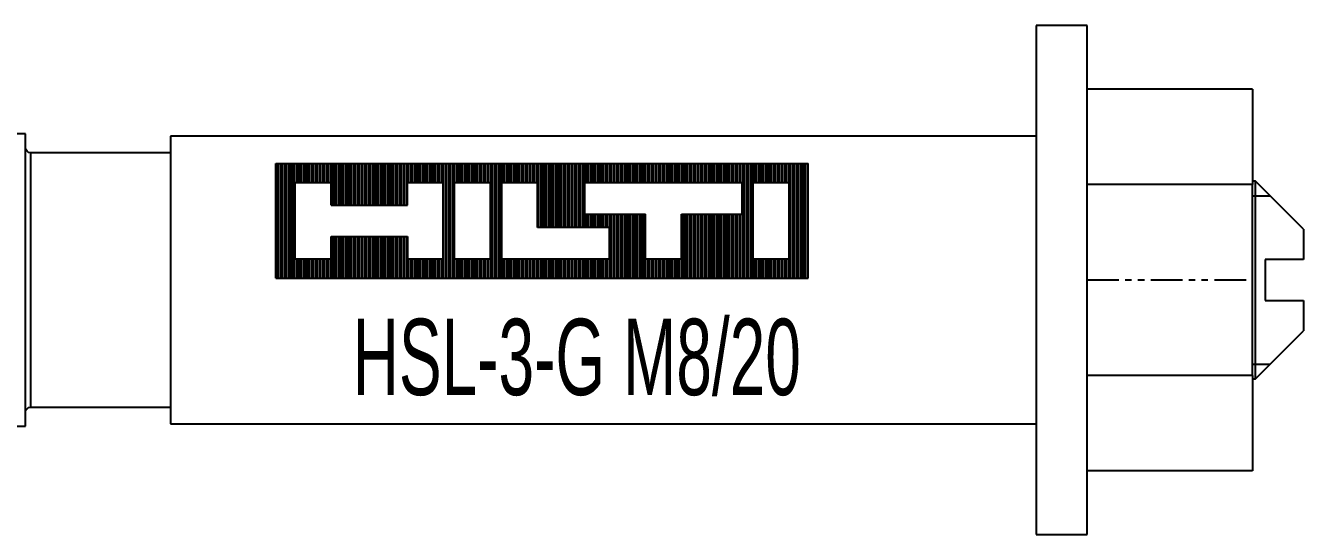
# Model space of a CAD drawing. Header units: millimetres. Extents: x 296 to 4896, y 152 to 3333.
# Drawn here: x 2925.7 to 2975.9, y 1897.3 to 1917.3 of the extents above; entities that cross this region are included whole.
import ezdxf
from ezdxf.enums import TextEntityAlignment as Align

# ---------------------------------------------------------------- set-up
doc = ezdxf.new("R2010")
doc.units = ezdxf.units.MM
doc.linetypes.add('DASHED', pattern=[0.25, 0.15625, -0.09375])
doc.linetypes.add('PHANTOM', pattern=[2.5, 1.25, -0.25, 0.25, -0.25, 0.25, -0.25])
for name, color, linetype in [('1', 1, 'DASHED'), ('10', 1, 'Continuous'), ('150', 7, 'Continuous'), ('3', 4, 'Continuous')]:
    doc.layers.add(name, color=color, linetype=linetype)
doc.styles.get("Standard").update_dxf_attribs({"font": 'arial.ttf'})

# ---------------------------------------------------------------- blocks, each defined once
blk = doc.blocks.new('HSL-3-G M8-20')
at = {"layer": '1', "color": 3, "linetype": 'Continuous'}
for p, q in [((0, 10), (-2, 10)), ((-2, 10), (-2, -10)), ((0, 0), (0, 10)), ((-41.7, 5.75), (-46.5, 5.75)), ((-41.7, 0), (-41.7, 5.75)), ((-24, 5.65), (-36, 5.65)), ((-36, 5.65), (-36, -5.65)), ((-2, 5.65), (-24, 5.65)), ((-36, 5), (-41.5, 5)), ((6.62, 3.88), (6.499, 3.88)), ((8.5, 2), (6.62, 3.88)), ((6.62, 0), (6.62, 3.88)), ((6.498, 3.309), (7.19, 3.309)), ((8.5, 2), (8.5, 0.8)), ((7, 0.8), (7, -0.8)), ((8.5, 0.8), (7, 0.8)), ((-41.7, -5.75), (-41.7, 0)), ((0, -10), (0, 0)), ((6.62, -3.88), (6.62, 0)), ((7, -0.8), (8.5, -0.8)), ((8.5, -0.8), (8.5, -2)), ((6.62, -3.88), (8.5, -2)), ((6.498, -3.309), (7.19, -3.309)), ((6.499, -3.88), (6.62, -3.88)), ((-41.5, -5), (-36, -5)), ((-46.5, -5.75), (-41.7, -5.75)), ((-36, -5.65), (-24, -5.65)), ((-24, -5.65), (-2, -5.65)), ((-2, -10), (0, -10))]:
    blk.add_line(p, q, dxfattribs=at)
at = {"layer": '1', "color": 1, "linetype": 'Continuous'}
blk.add_line((-41.5, 5), (-41.5, -5), dxfattribs=at)
at = {"layer": '1', "color": 3, "linetype": 'Continuous', "extrusion": (0, 0, -1)}
for centre, start, end in [((41.5, 5.2), 270, 0), ((41.5, -5.2), 0, 90)]:
    blk.add_arc(centre, 0.2, start, end, dxfattribs=at)
at = {"layer": '10'}
for p, q in [((-31.862, 0.077), (-31.862, 4.577)), ((-31.862, 4.577), (-10.951, 4.577)), ((-31.821, 4.577), (-31.821, 0.077)), ((-31.746, 0.077), (-31.746, 4.577)), ((-31.671, 4.577), (-31.671, 0.077)), ((-31.596, 0.077), (-31.596, 4.577)), ((-31.521, 4.577), (-31.521, 0.077)), ((-31.446, 0.077), (-31.446, 4.577)), ((-31.371, 4.577), (-31.371, 0.077)), ((-31.296, 0.077), (-31.296, 4.577)), ((-31.221, 4.577), (-31.221, 0.077)), ((-31.146, 0.077), (-31.146, 4.577)), ((-31.071, 4.577), (-31.071, 3.827)), ((-30.996, 3.827), (-30.996, 4.577)), ((-30.921, 4.577), (-30.921, 3.827)), ((-30.846, 3.827), (-30.846, 4.577)), ((-30.771, 4.577), (-30.771, 3.827)), ((-30.696, 3.827), (-30.696, 4.577)), ((-30.621, 4.577), (-30.621, 3.827)), ((-30.546, 3.827), (-30.546, 4.577)), ((-30.471, 4.577), (-30.471, 3.827)), ((-30.396, 3.827), (-30.396, 4.577)), ((-30.321, 4.577), (-30.321, 3.827)), ((-30.246, 3.827), (-30.246, 4.577)), ((-30.171, 4.577), (-30.171, 3.827)), ((-30.096, 3.827), (-30.096, 4.577)), ((-30.021, 4.577), (-30.021, 3.827)), ((-29.946, 3.827), (-29.946, 4.577)), ((-29.871, 4.577), (-29.871, 3.827)), ((-29.796, 3.827), (-29.796, 4.577)), ((-29.721, 4.577), (-29.721, 3.827)), ((-29.646, 2.944), (-29.646, 4.577)), ((-29.571, 4.577), (-29.571, 2.944)), ((-29.496, 2.944), (-29.496, 4.577)), ((-29.421, 4.577), (-29.421, 2.944)), ((-29.346, 2.944), (-29.346, 4.577)), ((-29.271, 4.577), (-29.271, 2.944)), ((-29.196, 2.944), (-29.196, 4.577)), ((-29.121, 4.577), (-29.121, 2.944)), ((-29.046, 2.944), (-29.046, 4.577)), ((-28.971, 4.577), (-28.971, 2.944)), ((-28.896, 2.944), (-28.896, 4.577)), ((-28.821, 4.577), (-28.821, 2.944)), ((-28.746, 2.944), (-28.746, 4.577)), ((-28.671, 4.577), (-28.671, 2.944)), ((-28.596, 2.944), (-28.596, 4.577)), ((-28.521, 4.577), (-28.521, 2.944)), ((-28.446, 2.944), (-28.446, 4.577)), ((-28.371, 4.577), (-28.371, 2.944)), ((-28.296, 2.944), (-28.296, 4.577)), ((-28.221, 4.577), (-28.221, 2.944)), ((-28.146, 2.944), (-28.146, 4.577)), ((-28.071, 4.577), (-28.071, 2.944)), ((-27.996, 2.944), (-27.996, 4.577)), ((-27.921, 4.577), (-27.921, 2.944)), ((-27.846, 2.944), (-27.846, 4.577)), ((-27.771, 4.577), (-27.771, 2.944)), ((-27.696, 2.944), (-27.696, 4.577)), ((-27.621, 4.577), (-27.621, 2.944)), ((-27.546, 2.944), (-27.546, 4.577)), ((-27.471, 4.577), (-27.471, 2.944)), ((-27.396, 2.944), (-27.396, 4.577)), ((-27.321, 4.577), (-27.321, 2.944)), ((-27.246, 2.944), (-27.246, 4.577)), ((-27.171, 4.577), (-27.171, 2.944)), ((-27.096, 2.944), (-27.096, 4.577)), ((-27.021, 4.577), (-27.021, 2.944)), ((-26.946, 2.944), (-26.946, 4.577)), ((-26.871, 4.577), (-26.871, 2.944)), ((-26.796, 2.944), (-26.796, 4.577)), ((-26.721, 4.577), (-26.721, 2.944)), ((-26.646, 3.827), (-26.646, 4.577)), ((-26.571, 4.577), (-26.571, 3.827)), ((-26.496, 3.827), (-26.496, 4.577)), ((-26.421, 4.577), (-26.421, 3.827)), ((-26.346, 3.827), (-26.346, 4.577)), ((-26.271, 4.577), (-26.271, 3.827)), ((-26.196, 3.827), (-26.196, 4.577)), ((-26.121, 4.577), (-26.121, 3.827)), ((-26.046, 3.827), (-26.046, 4.577)), ((-25.971, 4.577), (-25.971, 3.827)), ((-25.896, 3.827), (-25.896, 4.577)), ((-25.821, 4.577), (-25.821, 3.827)), ((-25.746, 3.827), (-25.746, 4.577)), ((-25.671, 4.577), (-25.671, 3.827)), ((-25.596, 3.827), (-25.596, 4.577)), ((-25.521, 4.577), (-25.521, 3.827)), ((-25.446, 3.827), (-25.446, 4.577)), ((-25.371, 4.577), (-25.371, 3.827)), ((-25.296, 3.827), (-25.296, 4.577)), ((-25.221, 4.577), (-25.221, 0.077)), ((-25.146, 0.077), (-25.146, 4.577)), ((-25.071, 4.577), (-25.071, 0.077)), ((-24.996, 0.077), (-24.996, 4.577)), ((-24.921, 4.577), (-24.921, 0.077)), ((-24.846, 3.827), (-24.846, 4.577)), ((-24.771, 4.577), (-24.771, 3.827)), ((-24.696, 3.827), (-24.696, 4.577)), ((-24.621, 4.577), (-24.621, 3.827)), ((-24.546, 3.827), (-24.546, 4.577)), ((-24.471, 4.577), (-24.471, 3.827)), ((-24.396, 3.827), (-24.396, 4.577)), ((-24.321, 4.577), (-24.321, 3.827)), ((-24.246, 3.827), (-24.246, 4.577)), ((-24.171, 4.577), (-24.171, 3.827)), ((-24.096, 3.827), (-24.096, 4.577)), ((-24.021, 4.577), (-24.021, 3.827)), ((-23.946, 3.827), (-23.946, 4.577)), ((-23.871, 4.577), (-23.871, 3.827)), ((-23.796, 3.827), (-23.796, 4.577)), ((-23.721, 4.577), (-23.721, 3.827)), ((-23.646, 3.827), (-23.646, 4.577)), ((-23.571, 4.577), (-23.571, 3.827)), ((-23.496, 3.827), (-23.496, 4.577)), ((-23.421, 4.577), (-23.421, 0.077)), ((-23.346, 0.077), (-23.346, 4.577)), ((-23.271, 4.577), (-23.271, 0.077)), ((-23.196, 0.077), (-23.196, 4.577)), ((-23.121, 4.577), (-23.121, 0.077)), ((-23.046, 0.077), (-23.046, 4.577)), ((-22.971, 4.577), (-22.971, 3.827)), ((-22.896, 3.827), (-22.896, 4.577)), ((-22.821, 4.577), (-22.821, 3.827)), ((-22.746, 3.827), (-22.746, 4.577)), ((-22.671, 4.577), (-22.671, 3.827)), ((-22.596, 3.827), (-22.596, 4.577)), ((-22.521, 4.577), (-22.521, 3.827)), ((-22.446, 3.827), (-22.446, 4.577)), ((-22.371, 4.577), (-22.371, 3.827)), ((-22.296, 3.827), (-22.296, 4.577)), ((-22.221, 4.577), (-22.221, 3.827)), ((-22.146, 3.827), (-22.146, 4.577)), ((-22.071, 4.577), (-22.071, 3.827)), ((-21.996, 3.827), (-21.996, 4.577)), ((-21.921, 4.577), (-21.921, 3.827)), ((-21.846, 3.827), (-21.846, 4.577)), ((-21.771, 4.577), (-21.771, 3.827)), ((-21.696, 3.827), (-21.696, 4.577)), ((-21.621, 4.577), (-21.621, 3.827)), ((-21.546, 2.062), (-21.546, 4.577)), ((-21.471, 4.577), (-21.471, 2.062)), ((-21.396, 2.062), (-21.396, 4.577)), ((-21.321, 4.577), (-21.321, 2.062)), ((-21.246, 2.062), (-21.246, 4.577)), ((-21.171, 4.577), (-21.171, 2.062)), ((-21.096, 2.062), (-21.096, 4.577)), ((-21.021, 4.577), (-21.021, 2.062)), ((-20.946, 2.062), (-20.946, 4.577)), ((-20.871, 4.577), (-20.871, 2.062)), ((-20.796, 2.062), (-20.796, 4.577)), ((-20.721, 4.577), (-20.721, 2.062)), ((-20.646, 2.062), (-20.646, 4.577)), ((-20.571, 4.577), (-20.571, 2.062)), ((-20.496, 2.062), (-20.496, 4.577)), ((-20.421, 4.577), (-20.421, 2.062)), ((-20.346, 2.062), (-20.346, 4.577)), ((-20.271, 4.577), (-20.271, 2.062)), ((-20.196, 2.062), (-20.196, 4.577)), ((-20.121, 4.577), (-20.121, 2.062)), ((-20.046, 2.062), (-20.046, 4.577)), ((-19.971, 4.577), (-19.971, 2.062)), ((-19.896, 2.062), (-19.896, 4.577)), ((-19.821, 4.577), (-19.821, 2.062)), ((-19.746, 2.062), (-19.746, 4.577)), ((-19.671, 4.577), (-19.671, 3.827)), ((-19.596, 3.827), (-19.596, 4.577)), ((-19.521, 4.577), (-19.521, 3.827)), ((-19.446, 3.827), (-19.446, 4.577)), ((-19.371, 4.577), (-19.371, 3.827)), ((-19.296, 3.827), (-19.296, 4.577)), ((-19.221, 4.577), (-19.221, 3.827)), ((-19.146, 3.827), (-19.146, 4.577)), ((-19.071, 4.577), (-19.071, 3.827)), ((-18.996, 3.827), (-18.996, 4.577)), ((-18.921, 4.577), (-18.921, 3.827)), ((-18.846, 3.827), (-18.846, 4.577)), ((-18.771, 4.577), (-18.771, 3.827)), ((-18.696, 3.827), (-18.696, 4.577)), ((-18.621, 4.577), (-18.621, 3.827)), ((-18.546, 3.827), (-18.546, 4.577)), ((-18.471, 4.577), (-18.471, 3.827)), ((-18.396, 3.827), (-18.396, 4.577)), ((-18.321, 4.577), (-18.321, 3.827)), ((-18.246, 3.827), (-18.246, 4.577)), ((-18.171, 4.577), (-18.171, 3.827)), ((-18.096, 3.827), (-18.096, 4.577)), ((-18.021, 4.577), (-18.021, 3.827)), ((-17.946, 3.827), (-17.946, 4.577)), ((-17.871, 4.577), (-17.871, 3.827)), ((-17.796, 3.827), (-17.796, 4.577)), ((-17.721, 4.577), (-17.721, 3.827)), ((-17.646, 3.827), (-17.646, 4.577)), ((-17.571, 4.577), (-17.571, 3.827)), ((-17.496, 3.827), (-17.496, 4.577)), ((-17.421, 4.577), (-17.421, 3.827)), ((-17.346, 3.827), (-17.346, 4.577)), ((-17.271, 4.577), (-17.271, 3.827)), ((-17.196, 3.827), (-17.196, 4.577)), ((-17.121, 4.577), (-17.121, 3.827)), ((-17.046, 3.827), (-17.046, 4.577)), ((-16.971, 4.577), (-16.971, 3.827)), ((-16.896, 3.827), (-16.896, 4.577)), ((-16.821, 4.577), (-16.821, 3.827)), ((-16.746, 3.827), (-16.746, 4.577)), ((-16.671, 4.577), (-16.671, 3.827)), ((-16.596, 3.827), (-16.596, 4.577)), ((-16.521, 4.577), (-16.521, 3.827)), ((-16.446, 3.827), (-16.446, 4.577)), ((-16.371, 4.577), (-16.371, 3.827)), ((-16.296, 3.827), (-16.296, 4.577)), ((-16.221, 4.577), (-16.221, 3.827)), ((-16.146, 3.827), (-16.146, 4.577)), ((-16.071, 4.577), (-16.071, 3.827)), ((-15.996, 3.827), (-15.996, 4.577)), ((-15.921, 4.577), (-15.921, 3.827)), ((-15.846, 3.827), (-15.846, 4.577)), ((-15.771, 4.577), (-15.771, 3.827)), ((-15.696, 3.827), (-15.696, 4.577)), ((-15.621, 4.577), (-15.621, 3.827)), ((-15.546, 3.827), (-15.546, 4.577)), ((-15.471, 4.577), (-15.471, 3.827)), ((-15.396, 3.827), (-15.396, 4.577)), ((-15.321, 4.577), (-15.321, 3.827)), ((-15.246, 3.827), (-15.246, 4.577)), ((-15.171, 4.577), (-15.171, 3.827)), ((-15.096, 3.827), (-15.096, 4.577)), ((-15.021, 4.577), (-15.021, 3.827)), ((-14.946, 3.827), (-14.946, 4.577)), ((-14.871, 4.577), (-14.871, 3.827)), ((-14.796, 3.827), (-14.796, 4.577)), ((-14.721, 4.577), (-14.721, 3.827)), ((-14.646, 3.827), (-14.646, 4.577)), ((-14.571, 4.577), (-14.571, 3.827)), ((-14.496, 3.827), (-14.496, 4.577)), ((-14.421, 4.577), (-14.421, 3.827)), ((-14.346, 3.827), (-14.346, 4.577)), ((-14.271, 4.577), (-14.271, 3.827)), ((-14.196, 3.827), (-14.196, 4.577)), ((-14.121, 4.577), (-14.121, 3.827)), ((-14.046, 3.827), (-14.046, 4.577)), ((-13.971, 4.577), (-13.971, 3.827)), ((-13.896, 3.827), (-13.896, 4.577)), ((-13.821, 4.577), (-13.821, 3.827)), ((-13.746, 3.827), (-13.746, 4.577)), ((-13.671, 4.577), (-13.671, 3.827)), ((-13.596, 3.827), (-13.596, 4.577)), ((-13.521, 4.577), (-13.521, 0.077)), ((-13.446, 0.077), (-13.446, 4.577)), ((-13.371, 4.577), (-13.371, 0.077)), ((-13.296, 0.077), (-13.296, 4.577)), ((-13.221, 4.577), (-13.221, 0.077)), ((-13.146, 0.077), (-13.146, 4.577)), ((-13.071, 4.577), (-13.071, 3.827)), ((-12.996, 3.827), (-12.996, 4.577)), ((-12.921, 4.577), (-12.921, 3.827)), ((-12.846, 3.827), (-12.846, 4.577)), ((-12.771, 4.577), (-12.771, 3.827)), ((-12.696, 3.827), (-12.696, 4.577)), ((-12.621, 4.577), (-12.621, 3.827)), ((-12.546, 3.827), (-12.546, 4.577)), ((-12.471, 4.577), (-12.471, 3.827)), ((-12.396, 3.827), (-12.396, 4.577)), ((-12.321, 4.577), (-12.321, 3.827)), ((-12.246, 3.827), (-12.246, 4.577)), ((-12.171, 4.577), (-12.171, 3.827)), ((-12.096, 3.827), (-12.096, 4.577)), ((-12.021, 4.577), (-12.021, 3.827)), ((-11.946, 3.827), (-11.946, 4.577)), ((-11.871, 4.577), (-11.871, 3.827)), ((-11.796, 3.827), (-11.796, 4.577)), ((-11.721, 4.577), (-11.721, 3.827)), ((-11.646, 0.077), (-11.646, 4.577)), ((-11.571, 4.577), (-11.571, 0.077)), ((-11.496, 0.077), (-11.496, 4.577)), ((-11.421, 4.577), (-11.421, 0.077)), ((-11.346, 0.077), (-11.346, 4.577)), ((-11.271, 4.577), (-11.271, 0.077)), ((-11.196, 0.077), (-11.196, 4.577)), ((-11.121, 4.577), (-11.121, 0.077)), ((-11.046, 0.077), (-11.046, 4.577)), ((-10.971, 4.577), (-10.971, 0.077)), ((-10.951, 0.077), (-10.951, 4.577)), ((-31.112, 0.827), (-31.112, 3.827)), ((-31.112, 3.827), (-29.701, 3.827)), ((-29.701, 2.944), (-29.701, 3.827)), ((-26.701, 3.827), (-25.289, 3.827)), ((-26.701, 2.944), (-26.701, 3.827)), ((-25.289, 0.827), (-25.289, 3.827)), ((-24.848, 3.827), (-23.436, 3.827)), ((-24.848, 0.827), (-24.848, 3.827)), ((-23.436, 0.827), (-23.436, 3.827)), ((-22.995, 3.827), (-21.583, 3.827)), ((-22.995, 0.827), (-22.995, 3.827)), ((-21.583, 2.062), (-21.583, 3.827)), ((-19.73, 3.827), (-13.553, 3.827)), ((-19.73, 2.592), (-19.73, 3.827)), ((-13.553, 2.592), (-13.553, 3.827)), ((-13.112, 3.827), (-11.701, 3.827)), ((-13.112, 0.827), (-13.112, 3.827)), ((-11.701, 0.827), (-11.701, 3.827)), ((-29.701, 2.944), (-26.701, 2.944)), ((-19.73, 2.592), (-17.348, 2.592)), ((-19.671, 2.592), (-19.671, 2.062)), ((-19.596, 2.062), (-19.596, 2.592)), ((-19.521, 2.592), (-19.521, 2.062)), ((-19.446, 2.062), (-19.446, 2.592)), ((-19.371, 2.592), (-19.371, 2.062)), ((-19.296, 2.062), (-19.296, 2.592)), ((-19.221, 2.592), (-19.221, 2.062)), ((-19.146, 2.062), (-19.146, 2.592)), ((-19.071, 2.592), (-19.071, 2.062)), ((-18.996, 2.062), (-18.996, 2.592)), ((-18.921, 2.592), (-18.921, 2.062)), ((-18.846, 2.062), (-18.846, 2.592)), ((-18.771, 2.592), (-18.771, 2.062)), ((-18.696, 0.077), (-18.696, 2.592)), ((-18.621, 2.592), (-18.621, 0.077)), ((-18.546, 0.077), (-18.546, 2.592)), ((-18.471, 2.592), (-18.471, 0.077)), ((-18.396, 0.077), (-18.396, 2.592)), ((-18.321, 2.592), (-18.321, 0.077)), ((-18.246, 0.077), (-18.246, 2.592)), ((-18.171, 2.592), (-18.171, 0.077)), ((-18.096, 0.077), (-18.096, 2.592)), ((-18.021, 2.592), (-18.021, 0.077)), ((-17.946, 0.077), (-17.946, 2.592)), ((-17.871, 2.592), (-17.871, 0.077)), ((-17.796, 0.077), (-17.796, 2.592)), ((-17.721, 2.592), (-17.721, 0.077)), ((-17.646, 0.077), (-17.646, 2.592)), ((-17.571, 2.592), (-17.571, 0.077)), ((-17.496, 0.077), (-17.496, 2.592)), ((-17.421, 2.592), (-17.421, 0.077)), ((-17.348, 0.827), (-17.348, 2.592)), ((-15.936, 0.827), (-15.936, 2.592)), ((-15.936, 2.592), (-13.553, 2.592)), ((-15.921, 2.592), (-15.921, 0.077)), ((-15.846, 0.077), (-15.846, 2.592)), ((-15.771, 2.592), (-15.771, 0.077)), ((-15.696, 0.077), (-15.696, 2.592)), ((-15.621, 2.592), (-15.621, 0.077)), ((-15.546, 0.077), (-15.546, 2.592)), ((-15.471, 2.592), (-15.471, 0.077)), ((-15.396, 0.077), (-15.396, 2.592)), ((-15.321, 2.592), (-15.321, 0.077)), ((-15.246, 0.077), (-15.246, 2.592)), ((-15.171, 2.592), (-15.171, 0.077)), ((-15.096, 0.077), (-15.096, 2.592)), ((-15.021, 2.592), (-15.021, 0.077)), ((-14.946, 0.077), (-14.946, 2.592)), ((-14.871, 2.592), (-14.871, 0.077)), ((-14.796, 0.077), (-14.796, 2.592)), ((-14.721, 2.592), (-14.721, 0.077)), ((-14.646, 0.077), (-14.646, 2.592)), ((-14.571, 2.592), (-14.571, 0.077)), ((-14.496, 0.077), (-14.496, 2.592)), ((-14.421, 2.592), (-14.421, 0.077)), ((-14.346, 0.077), (-14.346, 2.592)), ((-14.271, 2.592), (-14.271, 0.077)), ((-14.196, 0.077), (-14.196, 2.592)), ((-14.121, 2.592), (-14.121, 0.077)), ((-14.046, 0.077), (-14.046, 2.592)), ((-13.971, 2.592), (-13.971, 0.077)), ((-13.896, 0.077), (-13.896, 2.592)), ((-13.821, 2.592), (-13.821, 0.077)), ((-13.746, 0.077), (-13.746, 2.592)), ((-13.671, 2.592), (-13.671, 0.077)), ((-13.596, 0.077), (-13.596, 2.592)), ((-18.759, 2.062), (-21.583, 2.062)), ((-18.759, 0.827), (-18.759, 2.062)), ((-29.701, 0.827), (-29.701, 1.709)), ((-29.701, 1.709), (-26.701, 1.709)), ((-29.646, 0.077), (-29.646, 1.709)), ((-29.571, 1.709), (-29.571, 0.077)), ((-29.496, 0.077), (-29.496, 1.709)), ((-29.421, 1.709), (-29.421, 0.077)), ((-29.346, 0.077), (-29.346, 1.709)), ((-29.271, 1.709), (-29.271, 0.077)), ((-29.196, 0.077), (-29.196, 1.709)), ((-29.121, 1.709), (-29.121, 0.077)), ((-29.046, 0.077), (-29.046, 1.709)), ((-28.971, 1.709), (-28.971, 0.077)), ((-28.896, 0.077), (-28.896, 1.709)), ((-28.821, 1.709), (-28.821, 0.077)), ((-28.746, 0.077), (-28.746, 1.709)), ((-28.671, 1.709), (-28.671, 0.077)), ((-28.596, 0.077), (-28.596, 1.709)), ((-28.521, 1.709), (-28.521, 0.077)), ((-28.446, 0.077), (-28.446, 1.709)), ((-28.371, 1.709), (-28.371, 0.077)), ((-28.296, 0.077), (-28.296, 1.709)), ((-28.221, 1.709), (-28.221, 0.077)), ((-28.146, 0.077), (-28.146, 1.709)), ((-28.071, 1.709), (-28.071, 0.077)), ((-27.996, 0.077), (-27.996, 1.709)), ((-27.921, 1.709), (-27.921, 0.077)), ((-27.846, 0.077), (-27.846, 1.709)), ((-27.771, 1.709), (-27.771, 0.077)), ((-27.696, 0.077), (-27.696, 1.709)), ((-27.621, 1.709), (-27.621, 0.077)), ((-27.546, 0.077), (-27.546, 1.709)), ((-27.471, 1.709), (-27.471, 0.077)), ((-27.396, 0.077), (-27.396, 1.709)), ((-27.321, 1.709), (-27.321, 0.077)), ((-27.246, 0.077), (-27.246, 1.709)), ((-27.171, 1.709), (-27.171, 0.077)), ((-27.096, 0.077), (-27.096, 1.709)), ((-27.021, 1.709), (-27.021, 0.077)), ((-26.946, 0.077), (-26.946, 1.709)), ((-26.871, 1.709), (-26.871, 0.077)), ((-26.796, 0.077), (-26.796, 1.709)), ((-26.721, 1.709), (-26.721, 0.077)), ((-26.701, 1.709), (-26.701, 0.827)), ((-31.112, 0.827), (-29.701, 0.827)), ((-31.071, 0.827), (-31.071, 0.077)), ((-30.996, 0.077), (-30.996, 0.827)), ((-30.921, 0.827), (-30.921, 0.077)), ((-30.846, 0.077), (-30.846, 0.827)), ((-30.771, 0.827), (-30.771, 0.077)), ((-30.696, 0.077), (-30.696, 0.827)), ((-30.621, 0.827), (-30.621, 0.077)), ((-30.546, 0.077), (-30.546, 0.827)), ((-30.471, 0.827), (-30.471, 0.077)), ((-30.396, 0.077), (-30.396, 0.827)), ((-30.321, 0.827), (-30.321, 0.077)), ((-30.246, 0.077), (-30.246, 0.827)), ((-30.171, 0.827), (-30.171, 0.077)), ((-30.096, 0.077), (-30.096, 0.827)), ((-30.021, 0.827), (-30.021, 0.077)), ((-29.946, 0.077), (-29.946, 0.827)), ((-29.871, 0.827), (-29.871, 0.077)), ((-29.796, 0.077), (-29.796, 0.827)), ((-29.721, 0.827), (-29.721, 0.077)), ((-26.701, 0.827), (-25.289, 0.827)), ((-26.646, 0.077), (-26.646, 0.827)), ((-26.571, 0.827), (-26.571, 0.077)), ((-26.496, 0.077), (-26.496, 0.827)), ((-26.421, 0.827), (-26.421, 0.077)), ((-26.346, 0.077), (-26.346, 0.827)), ((-26.271, 0.827), (-26.271, 0.077)), ((-26.196, 0.077), (-26.196, 0.827)), ((-26.121, 0.827), (-26.121, 0.077)), ((-26.046, 0.077), (-26.046, 0.827)), ((-25.971, 0.827), (-25.971, 0.077)), ((-25.896, 0.077), (-25.896, 0.827)), ((-25.821, 0.827), (-25.821, 0.077)), ((-25.746, 0.077), (-25.746, 0.827)), ((-25.671, 0.827), (-25.671, 0.077)), ((-25.596, 0.077), (-25.596, 0.827)), ((-25.521, 0.827), (-25.521, 0.077)), ((-25.446, 0.077), (-25.446, 0.827)), ((-25.371, 0.827), (-25.371, 0.077)), ((-25.296, 0.077), (-25.296, 0.827)), ((-24.848, 0.827), (-23.436, 0.827)), ((-24.846, 0.077), (-24.846, 0.827)), ((-24.771, 0.827), (-24.771, 0.077)), ((-24.696, 0.077), (-24.696, 0.827)), ((-24.621, 0.827), (-24.621, 0.077)), ((-24.546, 0.077), (-24.546, 0.827)), ((-24.471, 0.827), (-24.471, 0.077)), ((-24.396, 0.077), (-24.396, 0.827)), ((-24.321, 0.827), (-24.321, 0.077)), ((-24.246, 0.077), (-24.246, 0.827)), ((-24.171, 0.827), (-24.171, 0.077)), ((-24.096, 0.077), (-24.096, 0.827)), ((-24.021, 0.827), (-24.021, 0.077)), ((-23.946, 0.077), (-23.946, 0.827)), ((-23.871, 0.827), (-23.871, 0.077)), ((-23.796, 0.077), (-23.796, 0.827)), ((-23.721, 0.827), (-23.721, 0.077)), ((-23.646, 0.077), (-23.646, 0.827)), ((-23.571, 0.827), (-23.571, 0.077)), ((-23.496, 0.077), (-23.496, 0.827)), ((-22.995, 0.827), (-18.759, 0.827)), ((-22.971, 0.827), (-22.971, 0.077)), ((-22.896, 0.077), (-22.896, 0.827)), ((-22.821, 0.827), (-22.821, 0.077)), ((-22.746, 0.077), (-22.746, 0.827)), ((-22.671, 0.827), (-22.671, 0.077)), ((-22.596, 0.077), (-22.596, 0.827)), ((-22.521, 0.827), (-22.521, 0.077)), ((-22.446, 0.077), (-22.446, 0.827)), ((-22.371, 0.827), (-22.371, 0.077)), ((-22.296, 0.077), (-22.296, 0.827)), ((-22.221, 0.827), (-22.221, 0.077)), ((-22.146, 0.077), (-22.146, 0.827)), ((-22.071, 0.827), (-22.071, 0.077)), ((-21.996, 0.077), (-21.996, 0.827)), ((-21.921, 0.827), (-21.921, 0.077)), ((-21.846, 0.077), (-21.846, 0.827)), ((-21.771, 0.827), (-21.771, 0.077)), ((-21.696, 0.077), (-21.696, 0.827)), ((-21.621, 0.827), (-21.621, 0.077)), ((-21.546, 0.077), (-21.546, 0.827)), ((-21.471, 0.827), (-21.471, 0.077)), ((-21.396, 0.077), (-21.396, 0.827)), ((-21.321, 0.827), (-21.321, 0.077)), ((-21.246, 0.077), (-21.246, 0.827)), ((-21.171, 0.827), (-21.171, 0.077)), ((-21.096, 0.077), (-21.096, 0.827)), ((-21.021, 0.827), (-21.021, 0.077)), ((-20.946, 0.077), (-20.946, 0.827)), ((-20.871, 0.827), (-20.871, 0.077)), ((-20.796, 0.077), (-20.796, 0.827)), ((-20.721, 0.827), (-20.721, 0.077)), ((-20.646, 0.077), (-20.646, 0.827)), ((-20.571, 0.827), (-20.571, 0.077)), ((-20.496, 0.077), (-20.496, 0.827)), ((-20.421, 0.827), (-20.421, 0.077)), ((-20.346, 0.077), (-20.346, 0.827)), ((-20.271, 0.827), (-20.271, 0.077)), ((-20.196, 0.077), (-20.196, 0.827)), ((-20.121, 0.827), (-20.121, 0.077)), ((-20.046, 0.077), (-20.046, 0.827)), ((-19.971, 0.827), (-19.971, 0.077)), ((-19.896, 0.077), (-19.896, 0.827)), ((-19.821, 0.827), (-19.821, 0.077)), ((-19.746, 0.077), (-19.746, 0.827)), ((-19.671, 0.827), (-19.671, 0.077)), ((-19.596, 0.077), (-19.596, 0.827)), ((-19.521, 0.827), (-19.521, 0.077)), ((-19.446, 0.077), (-19.446, 0.827)), ((-19.371, 0.827), (-19.371, 0.077)), ((-19.296, 0.077), (-19.296, 0.827)), ((-19.221, 0.827), (-19.221, 0.077)), ((-19.146, 0.077), (-19.146, 0.827)), ((-19.071, 0.827), (-19.071, 0.077)), ((-18.996, 0.077), (-18.996, 0.827)), ((-18.921, 0.827), (-18.921, 0.077)), ((-18.846, 0.077), (-18.846, 0.827)), ((-18.771, 0.827), (-18.771, 0.077)), ((-17.348, 0.827), (-15.936, 0.827)), ((-17.346, 0.077), (-17.346, 0.827)), ((-17.271, 0.827), (-17.271, 0.077)), ((-17.196, 0.077), (-17.196, 0.827)), ((-17.121, 0.827), (-17.121, 0.077)), ((-17.046, 0.077), (-17.046, 0.827)), ((-16.971, 0.827), (-16.971, 0.077)), ((-16.896, 0.077), (-16.896, 0.827)), ((-16.821, 0.827), (-16.821, 0.077)), ((-16.746, 0.077), (-16.746, 0.827)), ((-16.671, 0.827), (-16.671, 0.077)), ((-16.596, 0.077), (-16.596, 0.827)), ((-16.521, 0.827), (-16.521, 0.077)), ((-16.446, 0.077), (-16.446, 0.827)), ((-16.371, 0.827), (-16.371, 0.077)), ((-16.296, 0.077), (-16.296, 0.827)), ((-16.221, 0.827), (-16.221, 0.077)), ((-16.146, 0.077), (-16.146, 0.827)), ((-16.071, 0.827), (-16.071, 0.077)), ((-15.996, 0.077), (-15.996, 0.827)), ((-13.112, 0.827), (-11.701, 0.827)), ((-13.071, 0.827), (-13.071, 0.077)), ((-12.996, 0.077), (-12.996, 0.827)), ((-12.921, 0.827), (-12.921, 0.077)), ((-12.846, 0.077), (-12.846, 0.827)), ((-12.771, 0.827), (-12.771, 0.077)), ((-12.696, 0.077), (-12.696, 0.827)), ((-12.621, 0.827), (-12.621, 0.077)), ((-12.546, 0.077), (-12.546, 0.827)), ((-12.471, 0.827), (-12.471, 0.077)), ((-12.396, 0.077), (-12.396, 0.827)), ((-12.321, 0.827), (-12.321, 0.077)), ((-12.246, 0.077), (-12.246, 0.827)), ((-12.171, 0.827), (-12.171, 0.077)), ((-12.096, 0.077), (-12.096, 0.827)), ((-12.021, 0.827), (-12.021, 0.077)), ((-11.946, 0.077), (-11.946, 0.827)), ((-11.871, 0.827), (-11.871, 0.077)), ((-11.796, 0.077), (-11.796, 0.827)), ((-11.721, 0.827), (-11.721, 0.077)), ((-31.862, 0.077), (-10.951, 0.077))]:
    blk.add_line(p, q, dxfattribs=at)
at = {"layer": '150', "color": 15, "linetype": 'Continuous'}
for p, q in [((6.5, 7.506), (0, 7.506)), ((6.5, 7.506), (6.5, 3.753)), ((6.5, 3.753), (0, 3.753)), ((6.5, -3.753), (6.5, 3.753)), ((6.5, -3.753), (0, -3.753)), ((6.5, -3.753), (6.5, -7.506)), ((6.5, -7.506), (0, -7.506))]:
    blk.add_line(p, q, dxfattribs=at)
at = {"layer": '150', "color": 113, "linetype": 'PHANTOM'}
blk.add_line((0, 0), (6.5, 0), dxfattribs=at)
at = {"layer": '3', "width": 0.6}
blk.add_text('HSL-3-G M8/20', height=3, dxfattribs=at).set_placement((-20.045, -4.524), align=Align.CENTER)

msp = doc.modelspace()

# ---------------------------------------------------------------- block references
msp.add_blockref('HSL-3-G M8-20', (2967.4, 1907.258))

doc.saveas('drawing.dxf')
